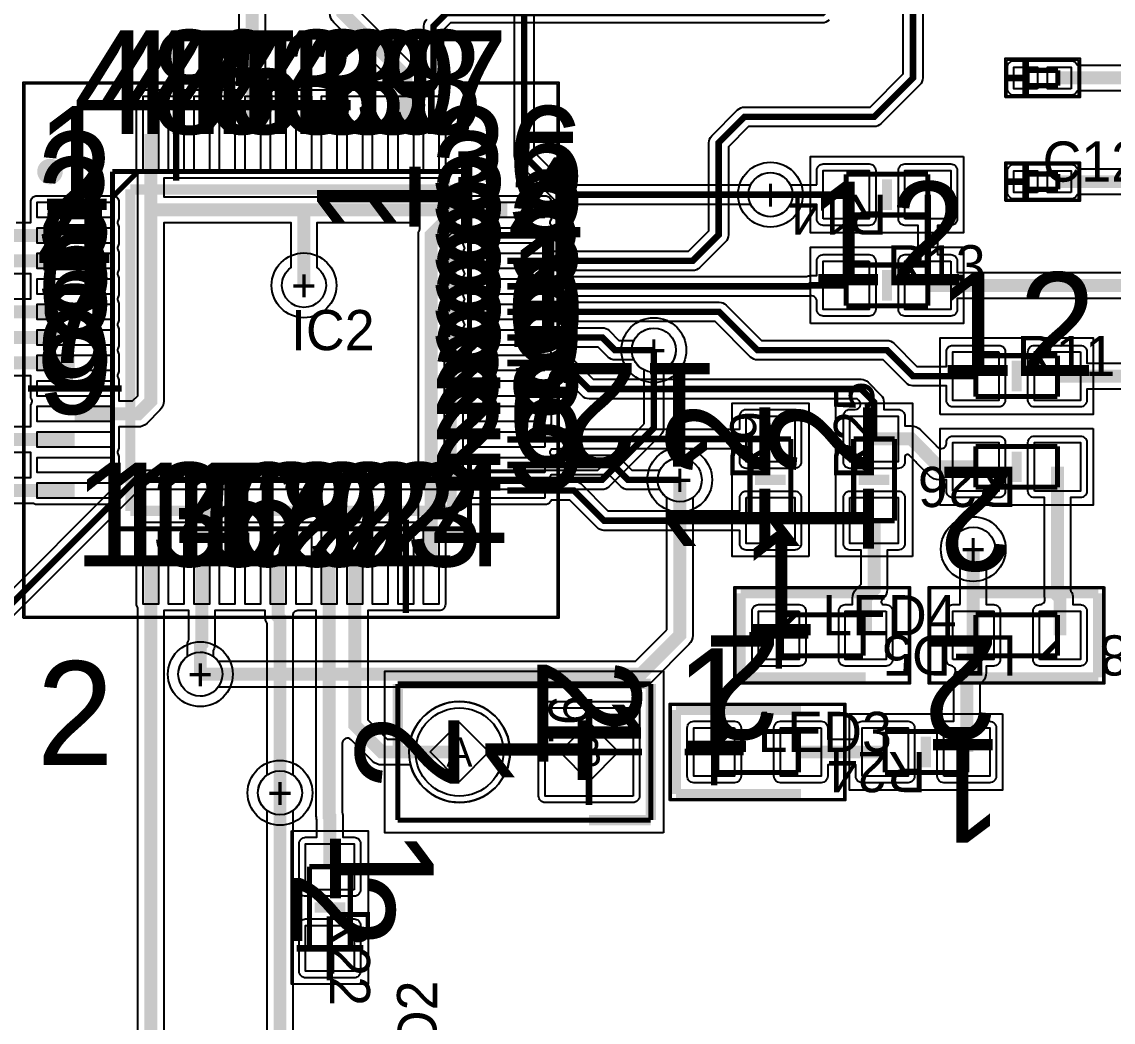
# Model space of a CAD drawing. Extents: x 75 to 134, y 179 to 300.
# Drawn here: x 92.01 to 113.4, y 204.26 to 223.86 of the extents above; entities that cross this region are included whole.
import ezdxf
from ezdxf.enums import TextEntityAlignment as Align

# ---------------------------------------------------------------- set-up
doc = ezdxf.new("R2010")
doc.units = 0
for name, color, linetype in [('ASSEMBLY', 12, 'CONTINUOUS'), ('BOND', 85, 'CONTINUOUS'), ('BOUND', 85, 'CONTINUOUS'), ('COND', 1, 'CONTINUOUS'), ('COND2', 2, 'CONTINUOUS'), ('SILK_SCREEN', 85, 'CONTINUOUS'), ('SOLDER_MASK', 85, 'CONTINUOUS'), ('TEXT', 142, 'CONTINUOUS')]:
    doc.layers.add(name, color=color, linetype=linetype)

# ---------------------------------------------------------------- blocks, each defined once
blk = doc.blocks.new('FIGURE_CIRCLE')
blk.add_circle((0, 0), 0.5)
blk = doc.blocks.new('FIGURE_DIAMOND')
blk.add_lwpolyline([(-0.5, 0), (0, 0.5), (0.5, 0), (0, -0.5)], close=True)

msp = doc.modelspace()

# ---------------------------------------------------------------- linework, layer by layer
at = {"layer": 'ASSEMBLY', "const_width": 0.1}
for points in [[(111.714, 222.908), (112.314, 222.908)], [(111.714, 222.608), (111.714, 222.908)], [(112.314, 222.908), (112.314, 222.608)], [(112.314, 222.608), (111.714, 222.608)], [(93.782, 220.924), (100.782, 220.924)], [(93.782, 213.924), (93.782, 220.924)], [(93.782, 220.424), (94.282, 220.924)], [(100.782, 220.924), (100.782, 213.924)], [(108.166, 220.072), (108.166, 220.872)], [(108.166, 220.872), (109.766, 220.872)], [(109.766, 220.872), (109.766, 220.072)], [(111.714, 220.876), (112.314, 220.876)], [(111.714, 220.576), (111.714, 220.876)], [(112.314, 220.876), (112.314, 220.576)], [(112.314, 220.576), (111.714, 220.576)], [(109.766, 220.072), (108.166, 220.072)], [(108.166, 219.094), (109.766, 219.094)], [(108.166, 218.294), (108.166, 219.094)], [(109.766, 219.094), (109.766, 218.294)], [(109.766, 218.294), (108.166, 218.294)], [(110.706, 217.316), (112.306, 217.316)], [(110.706, 216.516), (110.706, 217.316)], [(112.306, 217.316), (112.306, 216.516)], [(112.306, 216.516), (110.706, 216.516)], [(106.28, 214.084), (106.28, 215.684)], [(106.28, 215.684), (107.08, 215.684)], [(107.08, 215.684), (107.08, 214.084)], [(108.312, 214.084), (108.312, 215.684)], [(108.312, 215.684), (109.112, 215.684)], [(109.112, 215.684), (109.112, 214.084)], [(110.706, 214.738), (110.706, 215.538)], [(110.706, 215.538), (112.306, 215.538)], [(112.306, 215.538), (112.306, 214.738)], [(112.306, 214.738), (110.706, 214.738)], [(100.782, 213.924), (93.782, 213.924)], [(107.08, 214.084), (106.28, 214.084)], [(109.112, 214.084), (108.312, 214.084)], [(106.896, 212.236), (108.496, 212.236)], [(106.896, 211.436), (106.896, 212.236)], [(106.896, 211.969), (107.163, 212.236)], [(108.496, 212.236), (108.496, 211.436)], [(110.706, 211.436), (110.706, 212.236)], [(110.706, 212.236), (112.306, 212.236)], [(112.306, 212.236), (112.306, 211.436)], [(112.306, 211.703), (112.039, 211.436)], [(108.496, 211.436), (106.896, 211.436)], [(112.306, 211.436), (110.706, 211.436)], [(99.374, 208.215), (99.374, 210.885)], [(99.374, 210.885), (104.334, 210.885)], [(104.334, 210.885), (104.334, 208.215)], [(105.626, 209.95), (107.226, 209.95)], [(105.626, 209.15), (105.626, 209.95)], [(105.626, 209.683), (105.893, 209.95)], [(107.226, 209.95), (107.226, 209.15)], [(108.928, 209.15), (108.928, 209.95)], [(108.928, 209.95), (110.528, 209.95)], [(110.528, 209.95), (110.528, 209.15)], [(107.226, 209.15), (105.626, 209.15)], [(110.528, 209.15), (108.928, 209.15)], [(104.334, 208.215), (99.374, 208.215)], [(97.644, 205.702), (97.644, 207.302)], [(97.644, 207.302), (98.444, 207.302)], [(98.444, 207.302), (98.444, 205.702)], [(98.444, 205.702), (97.644, 205.702)]]:
    msp.add_lwpolyline(points, dxfattribs=at)
at = {"layer": 'BOND'}
for points in [[(107.716, 219.997), (107.716, 220.947), (108.6159, 220.947), (108.6159, 219.997)], [(109.316, 219.997), (109.316, 220.947), (110.2159, 220.947), (110.2159, 219.997)], [(108.61595, 219.169), (108.61595, 218.219), (107.71605, 218.219), (107.71605, 219.169)], [(110.21595, 219.169), (110.21595, 218.219), (109.31605, 218.219), (109.31605, 219.169)], [(111.15595, 217.391), (111.15595, 216.441), (110.25605, 216.441), (110.25605, 217.391)], [(112.75595, 217.391), (112.75595, 216.441), (111.85605, 216.441), (111.85605, 217.391)], [(106.205, 216.13395), (107.155, 216.13395), (107.155, 215.23405), (106.205, 215.23405)], [(108.237, 216.13395), (109.187, 216.13395), (109.187, 215.23405), (108.237, 215.23405)], [(110.256, 214.663), (110.256, 215.613), (111.1559, 215.613), (111.1559, 214.663)], [(111.856, 214.663), (111.856, 215.613), (112.7559, 215.613), (112.7559, 214.663)], [(106.205, 214.53395), (107.155, 214.53395), (107.155, 213.63405), (106.205, 213.63405)], [(108.237, 214.53395), (109.187, 214.53395), (109.187, 213.63405), (108.237, 213.63405)], [(108.478, 209.075), (108.478, 210.025), (109.3779, 210.025), (109.3779, 209.075)], [(110.078, 209.075), (110.078, 210.025), (110.9779, 210.025), (110.9779, 209.075)], [(98.519, 206.85205), (97.569, 206.85205), (97.569, 207.75195), (98.519, 207.75195)], [(98.519, 205.25205), (97.569, 205.25205), (97.569, 206.15195), (98.519, 206.15195)]]:
    msp.add_lwpolyline(points, close=True, dxfattribs=at)
at = {"layer": 'BOUND', "const_width": 0.05}
for points in [[(111.304, 223.118), (112.724, 223.118)], [(111.304, 222.398), (111.304, 223.118)], [(112.724, 223.118), (112.724, 222.398)], [(92.057, 222.649), (102.507, 222.649)], [(92.057, 212.199), (92.057, 222.649)], [(102.507, 222.649), (102.507, 212.199)], [(112.724, 222.398), (111.304, 222.398)], [(111.304, 221.086), (112.724, 221.086)], [(111.304, 220.366), (111.304, 221.086)], [(112.724, 221.086), (112.724, 220.366)], [(112.724, 220.366), (111.304, 220.366)], [(105.996, 212.761), (109.396, 212.761)], [(105.996, 210.911), (105.996, 212.761)], [(109.396, 212.761), (109.396, 210.911)], [(109.806, 210.911), (109.806, 212.761)], [(109.806, 212.761), (113.206, 212.761)], [(113.206, 212.761), (113.206, 210.911)], [(102.507, 212.199), (92.057, 212.199)], [(109.396, 210.911), (105.996, 210.911)], [(113.206, 210.911), (109.806, 210.911)], [(104.726, 210.475), (108.126, 210.475)], [(104.726, 208.625), (104.726, 210.475)], [(108.126, 210.475), (108.126, 208.625)], [(108.126, 208.625), (104.726, 208.625)]]:
    msp.add_lwpolyline(points, dxfattribs=at)
at = {"layer": 'BOUND'}
for points in [[(111.279, 222.373), (111.279, 223.143), (112.749, 223.143), (112.749, 222.373)], [(92.032, 212.174), (92.032, 222.674), (102.532, 222.674), (102.532, 212.174)], [(110.466, 221.222), (110.466, 219.722), (107.466, 219.722), (107.466, 221.222)], [(111.279, 220.341), (111.279, 221.111), (112.749, 221.111), (112.749, 220.341)], [(107.466, 217.944), (107.466, 219.444), (110.466, 219.444), (110.466, 217.944)], [(110.006, 216.166), (110.006, 217.666), (113.006, 217.666), (113.006, 216.166)], [(107.43, 213.384), (105.93, 213.384), (105.93, 216.384), (107.43, 216.384)], [(109.462, 213.384), (107.962, 213.384), (107.962, 216.384), (109.462, 216.384)], [(113.006, 215.888), (113.006, 214.388), (110.006, 214.388), (110.006, 215.888)], [(105.971, 210.886), (105.971, 212.786), (109.421, 212.786), (109.421, 210.886)], [(113.231, 212.786), (113.231, 210.886), (109.781, 210.886), (109.781, 212.786)], [(104.584, 207.965), (99.124, 207.965), (99.124, 211.135), (104.584, 211.135)], [(104.701, 208.6), (104.701, 210.5), (108.151, 210.5), (108.151, 208.6)], [(111.228, 210.3), (111.228, 208.8), (108.228, 208.8), (108.228, 210.3)], [(97.294, 208.002), (98.794, 208.002), (98.794, 205.002), (97.294, 205.002)]]:
    msp.add_lwpolyline(points, close=True, dxfattribs=at)
at = {"layer": 'COND'}
for points, const_width in [([(100.032, 221.662), (100.032, 222.5901), (100.076, 222.6341), (100.076, 223.774), (100.33, 224.028), (107.696, 224.028), (108.204, 224.536), (108.204, 228.346), (108.458, 228.6), (111.76, 228.6), (112.014, 228.346), (112.014, 226.822)], 0.127), ([(101.52, 219.174), (105.156, 219.174), (105.664, 219.682), (105.664, 221.488), (106.172, 221.996), (108.712, 221.996), (109.474, 222.758), (109.474, 226.822)], 0.127), ([(96.52, 225.26), (96.52, 222.6655), (96.532, 222.6535), (96.532, 221.662)], 0.254), ([(98.298, 225.26), (98.298, 224.028), (99.532, 222.794), (99.532, 221.662)], 0.254), ([(111.684, 222.758), (111.684, 223.1461)], 0.127), ([(111.276, 222.758), (111.684, 222.758)], 0.127), ([(111.684, 222.3699), (111.684, 222.758)], 0.127), ([(112.344, 222.758), (114.808, 222.758)], 0.254), ([(95.032, 221.662), (95.032, 222.5775)], 0.127), ([(94.532, 221.662), (94.532, 220.218)], 0.254), ([(95.032, 220.7465), (95.032, 221.662)], 0.127), ([(88.138, 221.45), (88.138, 220.472), (88.392, 220.218), (89.9159, 220.218), (90.9599, 219.174), (93.044, 219.174)], 0.254), ([(93.044, 219.674), (91.79, 219.674), (91.44, 220.024), (91.44, 221.196), (91.186, 221.45), (89.916, 221.45)], 0.254), ([(111.684, 220.726), (111.684, 221.1141)], 0.127), ([(111.276, 220.726), (111.684, 220.726)], 0.127), ([(111.684, 220.3379), (111.684, 220.726)], 0.127), ([(112.344, 220.726), (114.808, 220.726)], 0.254), ([(108.166, 220.472), (106.68, 220.472)], 0.127), ([(109.766, 220.472), (109.766, 218.694)], 0.127), ([(94.532, 220.218), (94.532, 216.4258), (94.2802, 216.174), (93.044, 216.174)], 0.254), ([(97.536, 220.174), (94.576, 220.174), (94.532, 220.218)], 0.254), ([(97.536, 220.174), (97.536, 218.694)], 0.254), ([(100.5285, 220.174), (97.536, 220.174)], 0.254), ([(100.032, 213.186), (100.032, 219.6775), (100.5285, 220.174)], 0.254), ([(100.5285, 220.174), (101.52, 220.174)], 0.254), ([(100.6045, 219.674), (101.52, 219.674)], 0.127), ([(101.52, 219.674), (102.4355, 219.674)], 0.127), ([(88.138, 218.618), (89.23, 218.618), (89.674, 218.174), (93.044, 218.174)], 0.254), ([(101.52, 218.674), (107.442, 218.674), (107.462, 218.694), (108.166, 218.694)], 0.127), ([(109.766, 218.694), (122.979, 218.694), (123.019, 218.654), (123.698, 218.654)], 0.254), ([(101.52, 218.174), (105.676, 218.174), (106.426, 217.424), (108.966, 217.424), (109.474, 216.916), (110.706, 216.916)], 0.127), ([(88.138, 216.992), (89.23, 216.992), (89.912, 217.674), (93.044, 217.674)], 0.254), ([(104.394, 217.424), (103.632, 217.424), (103.382, 217.674), (101.52, 217.674)], 0.127), ([(85.344, 212.636), (85.344, 214.884), (85.852, 215.392), (88.9, 215.392), (90.682, 217.174), (93.044, 217.174)], 0.254), ([(108.712, 215.684), (108.712, 216.408), (108.458, 216.662), (103.124, 216.662), (102.612, 217.174), (101.52, 217.174)], 0.127), ([(115.062, 216.916), (112.306, 216.916)], 0.254), ([(92.1285, 216.674), (93.044, 216.674)], 0.127), ([(93.044, 216.674), (93.9595, 216.674)], 0.127), ([(93.044, 215.674), (90.472, 215.674), (89.662, 214.864), (89.662, 214.16)], 0.254), ([(106.68, 215.684), (102.5215, 215.684), (102.5115, 215.674), (101.52, 215.674)], 0.127), ([(108.712, 215.684), (109.441, 215.684), (109.7215, 215.4035), (109.7215, 215.3985), (109.982, 215.138), (110.706, 215.138)], 0.254), ([(104.902, 214.884), (103.886, 214.884), (103.596, 215.174), (101.52, 215.174)], 0.127), ([(112.306, 215.138), (112.306, 212.615), (112.356, 212.565), (112.356, 211.836)], 0.254), ([(91.02, 209.042), (91.02, 214.42), (91.274, 214.674), (93.044, 214.674)], 0.254), ([(101.52, 214.674), (102.826, 214.674), (103.416, 214.084), (106.68, 214.084)], 0.127), ([(99.532, 213.186), (99.532, 214.1015)], 0.127), ([(108.712, 214.084), (108.712, 212.731), (108.546, 212.565), (108.546, 211.836)], 0.254), ([(110.656, 211.836), (110.656, 213.526)], 0.254), ([(94.532, 213.186), (94.532, 202.902), (94.996, 202.438), (99.072, 202.438)], 0.254), ([(95.504, 211.074), (95.504, 211.6328), (95.532, 211.6608), (95.532, 213.186)], 0.254), ([(97.066, 208.75), (97.066, 212.1605), (97.032, 212.1945), (97.032, 213.186)], 0.254), ([(98.044, 207.302), (98.044, 208.28), (98.032, 208.292), (98.032, 213.186)], 0.254), ([(98.532, 213.186), (98.532, 210.078), (99.06, 209.55), (100.584, 209.55)], 0.254), ([(99.532, 212.2705), (99.532, 213.186)], 0.127), ([(106.846, 211.836), (106.846, 212.489)], 0.127), ([(106.2679, 211.836), (106.846, 211.836)], 0.127), ([(106.846, 211.836), (107.4241, 211.836)], 0.127), ([(106.846, 211.183), (106.846, 211.836)], 0.127), ([(110.528, 209.55), (110.528, 210.979), (110.656, 211.107), (110.656, 211.836)], 0.254), ([(103.124, 209.55), (103.124, 210.5905)], 0.127), ([(105.576, 209.55), (105.576, 210.203)], 0.127), ([(107.276, 209.55), (108.928, 209.55)], 0.254), ([(102.0835, 209.55), (103.124, 209.55)], 0.127), ([(103.124, 209.55), (104.1645, 209.55)], 0.127), ([(103.124, 208.5095), (103.124, 209.55)], 0.127), ([(104.9979, 209.55), (105.576, 209.55)], 0.127), ([(105.576, 209.55), (106.1541, 209.55)], 0.127), ([(105.576, 208.897), (105.576, 209.55)], 0.127), ([(98.044, 205.702), (98.044, 206.33)], 0.127), ([(97.391, 205.702), (98.044, 205.702)], 0.127), ([(98.044, 205.702), (98.697, 205.702)], 0.127), ([(98.044, 205.074), (98.044, 205.702)], 0.127)]:
    msp.add_lwpolyline(points, dxfattribs=dict(at, const_width=const_width))
for points in [[(107.8308, 223.8932, -0.198912), (107.696, 223.8373), (100.409, 223.8373), (100.2667, 223.695), (100.2667, 222.6341, -0.105275), (100.2502, 222.5564, 0.334284), (100.2639, 222.4969, -0.221424), (100.3092, 222.3995), (100.3092, 220.9245, -0.414214), (100.182, 220.7973), (94.7862, 220.7973), (94.7862, 220.4282), (100.7083, 220.4282), (100.72, 220.4348, -0.129016), (100.7825, 220.4512), (102.2575, 220.4512, -0.414214), (102.3847, 220.324), (102.3847, 220.024, -0.150368), (102.3627, 219.9525, 0.306935), (102.3627, 219.8955, -0.150368), (102.3847, 219.824), (102.3847, 219.524, -0.150368), (102.3627, 219.4525, 0.306935), (102.3627, 219.3955, -0.014233), (102.3666, 219.3894), (102.3814, 219.3647), (105.077, 219.3647), (105.4733, 219.761), (105.4733, 221.488, -0.198912), (105.5292, 221.6228), (106.0372, 222.1308, -0.198912), (106.172, 222.1867), (108.633, 222.1867), (109.2833, 222.837), (109.2833, 225.8882)], [(109.6647, 225.8882), (109.6647, 222.758, -0.198912), (109.6088, 222.6232), (108.8468, 221.8612, -0.198912), (108.712, 221.8053), (106.251, 221.8053), (105.8547, 221.409), (105.8547, 219.682, -0.198912), (105.7988, 219.5472), (105.2908, 219.0392, -0.198912), (105.156, 218.9833), (102.3814, 218.9833), (102.3666, 218.9586, -0.014233), (102.3627, 218.9525, 0.306935), (102.3627, 218.8955, -0.014233), (102.3666, 218.8894), (102.3814, 218.8647), (107.3763, 218.8647), (107.386, 218.8689, -0.102848), (107.462, 218.8847), (107.5888, 218.8847), (107.5888, 219.169, -0.414214), (107.716, 219.2962), (108.616, 219.2962, -0.414214), (108.7432, 219.169), (108.7432, 218.219, -0.414214), (108.616, 218.0918), (107.716, 218.0918, -0.414214), (107.5888, 218.219), (107.5888, 218.3852, 0.46061), (107.4715, 218.4856, -0.03885), (107.442, 218.4833), (102.3814, 218.4833), (102.3666, 218.4586, -0.014233), (102.3627, 218.4525, 0.306935), (102.3627, 218.3955, -0.014233), (102.3666, 218.3894), (102.3814, 218.3647), (105.676, 218.3647, -0.198912), (105.8108, 218.3088), (106.505, 217.6147), (108.966, 217.6147, -0.198912), (109.1008, 217.5588), (109.553, 217.1067), (110.1288, 217.1067), (110.1288, 217.391, -0.414214), (110.256, 217.5182), (111.156, 217.5182, -0.414214), (111.2832, 217.391), (111.2832, 216.441, -0.414214), (111.156, 216.3138), (110.256, 216.3138, -0.414214), (110.1288, 216.441), (110.1288, 216.7253), (109.474, 216.7253, -0.198912), (109.3392, 216.7812), (108.887, 217.2333), (106.426, 217.2333, -0.198912), (106.2912, 217.2892), (105.597, 217.9833), (102.3814, 217.9833), (102.3666, 217.9586, -0.014233), (102.3627, 217.9525, 0.306935), (102.3627, 217.8955, -0.014233), (102.3666, 217.8894), (102.3814, 217.8647), (103.382, 217.8647, -0.198912), (103.5168, 217.8088), (103.711, 217.6147), (104.0064, 217.6147, -0.285842), (104.394, 217.856, -1), (104.394, 216.992, -0.285842), (104.0064, 217.2333), (103.632, 217.2333, -0.198912), (103.4972, 217.2892), (103.303, 217.4833), (102.3814, 217.4833), (102.3666, 217.4586, -0.014233), (102.3627, 217.4525, 0.306935), (102.3627, 217.3955, -0.014233), (102.3666, 217.3894), (102.3814, 217.3647), (102.612, 217.3647, -0.198912), (102.7468, 217.3088), (103.203, 216.8527), (108.458, 216.8527, -0.198912), (108.5928, 216.7968), (108.8468, 216.5428, -0.198912), (108.9027, 216.408), (108.9027, 216.2612), (109.187, 216.2612, -0.414214), (109.3142, 216.134), (109.3142, 215.9382), (109.441, 215.9382, -0.198912), (109.6207, 215.8637), (109.9012, 215.5832, -0.038128), (109.9265, 215.5539), (109.9287, 215.5507), (109.9554, 215.5241, 0.668036), (110.1288, 215.5959), (110.1288, 215.613, -0.414214), (110.256, 215.7402), (111.156, 215.7402, -0.414214), (111.2832, 215.613), (111.2832, 214.663, -0.414214), (111.156, 214.5358), (110.256, 214.5358, -0.414214), (110.1288, 214.663), (110.1288, 214.8838), (109.982, 214.8838, -0.198912), (109.8023, 214.9583), (109.5418, 215.2188, -0.038128), (109.5165, 215.2481), (109.5143, 215.2513), (109.4009, 215.3646, 0.667778), (109.3142, 215.3287), (109.3142, 215.234, -0.414214), (109.187, 215.1068), (108.237, 215.1068, -0.414214), (108.1098, 215.234), (108.1098, 216.134, -0.414214), (108.237, 216.2612), (108.3439, 216.2612, 0.668046), (108.4157, 216.4346), (108.379, 216.4713), (103.124, 216.4713, -0.198912), (102.9892, 216.5272), (102.533, 216.9833), (102.3814, 216.9833), (102.3666, 216.9586, -0.014233), (102.3627, 216.9525, 0.306935), (102.3627, 216.8955, -0.150368), (102.3847, 216.824), (102.3847, 216.524, -0.150368), (102.3627, 216.4525, 0.306935), (102.3627, 216.3955, -0.150368), (102.3847, 216.324), (102.3847, 216.024, -0.150368), (102.3627, 215.9525, 0.306935), (102.3627, 215.8955, -0.014233), (102.3666, 215.8894), (102.3814, 215.8647), (102.4601, 215.8647), (102.4672, 215.8668, -0.072363), (102.5215, 215.8747), (106.0778, 215.8747), (106.0778, 216.134, -0.414214), (106.205, 216.2612), (107.155, 216.2612, -0.414214), (107.2822, 216.134), (107.2822, 215.234, -0.414214), (107.155, 215.1068), (106.205, 215.1068, -0.414214), (106.0778, 215.234), (106.0778, 215.4933), (102.5729, 215.4933), (102.5658, 215.4912, -0.072363), (102.5115, 215.4833), (102.3814, 215.4833), (102.3666, 215.4586, -0.014233), (102.3627, 215.4525, 0.306935), (102.3627, 215.3955, -0.014233), (102.3666, 215.3894), (102.3814, 215.3647), (103.596, 215.3647, -0.198912), (103.7308, 215.3088), (103.965, 215.0747), (104.5144, 215.0747, -0.285842), (104.902, 215.316, -1), (104.902, 214.452, -0.285842), (104.5144, 214.6933), (103.886, 214.6933, -0.198912), (103.7512, 214.7492), (103.517, 214.9833), (102.3814, 214.9833), (102.3666, 214.9586, -0.014233), (102.3627, 214.9525, 0.306935), (102.3627, 214.8955, -0.014233), (102.3666, 214.8894), (102.3814, 214.8647), (102.826, 214.8647, -0.198912), (102.9608, 214.8088), (103.495, 214.2747), (106.0778, 214.2747), (106.0778, 214.534, -0.414214), (106.205, 214.6612), (107.155, 214.6612, -0.414214), (107.2822, 214.534), (107.2822, 213.634, -0.414214), (107.155, 213.5068), (106.205, 213.5068, -0.414214), (106.0778, 213.634), (106.0778, 213.8933), (103.416, 213.8933, -0.198912), (103.2812, 213.9492), (102.747, 214.4833), (102.3814, 214.4833), (102.3666, 214.4586, -0.263553), (102.2575, 214.3968), (100.7825, 214.3968, -0.414214), (100.6553, 214.524), (100.6553, 214.824, -0.150368), (100.6773, 214.8955, 0.306935), (100.6773, 214.9525, -0.150368), (100.6553, 215.024), (100.6553, 215.324, -0.150368), (100.6773, 215.3955, 0.306935), (100.6773, 215.4525, -0.150368), (100.6553, 215.524), (100.6553, 215.824, -0.150368), (100.6773, 215.8955, 0.306935), (100.6773, 215.9525, -0.150368), (100.6553, 216.024), (100.6553, 216.324, -0.150368), (100.6773, 216.3955, 0.306935), (100.6773, 216.4525, -0.150368), (100.6553, 216.524), (100.6553, 216.824, -0.150368), (100.6773, 216.8955, 0.306935), (100.6773, 216.9525, -0.150368), (100.6553, 217.024), (100.6553, 217.324, -0.150368), (100.6773, 217.3955, 0.306935), (100.6773, 217.4525, -0.150368), (100.6553, 217.524), (100.6553, 217.824, -0.150368), (100.6773, 217.8955, 0.306935), (100.6773, 217.9525, -0.150368), (100.6553, 218.024), (100.6553, 218.324, -0.150368), (100.6773, 218.3955, 0.306935), (100.6773, 218.4525, -0.150368), (100.6553, 218.524), (100.6553, 218.824, -0.150368), (100.6773, 218.8955, 0.306935), (100.6773, 218.9525, -0.150368), (100.6553, 219.024), (100.6553, 219.324, -0.150368), (100.6773, 219.3955, 0.306935), (100.6773, 219.4525, -0.150368), (100.6553, 219.524), (100.6553, 219.696, 0.668105), (100.4819, 219.7679), (100.2862, 219.5722), (100.2862, 213.9977), (100.2928, 213.986, -0.129016), (100.3092, 213.9235), (100.3092, 212.4485, -0.414214), (100.182, 212.3213), (98.7862, 212.3213), (98.7862, 210.1833), (99.1653, 209.8042), (99.6268, 209.8042), (99.6378, 209.8401, -0.329542), (100.584, 210.5397, -1), (100.584, 208.5603, -0.329542), (99.6378, 209.2599), (99.6268, 209.2958), (99.06, 209.2958, -0.198912), (98.8803, 209.3703), (98.4596, 209.7909, 0.668105), (98.2862, 209.719), (98.2862, 208.3575), (98.2882, 208.3506, -0.07047), (98.2982, 208.28), (98.2982, 207.8792), (98.519, 207.8792, -0.414214), (98.6462, 207.752), (98.6462, 206.852, -0.414214), (98.519, 206.7248), (97.569, 206.7248, -0.414214), (97.4418, 206.852), (97.4418, 207.752, -0.414214), (97.569, 207.8792), (97.7898, 207.8792), (97.7898, 208.2145), (97.7878, 208.2214, -0.07047), (97.7778, 208.292), (97.7778, 212.3213), (97.4168, 212.3213, 0.463924), (97.3167, 212.2028, -0.041813), (97.3202, 212.1605), (97.3202, 209.0993, -0.239866), (97.498, 208.75, -1), (96.634, 208.75, -0.239866), (96.8118, 209.0993), (96.8118, 212.0669), (96.8061, 212.0779, -0.119689), (96.7778, 212.1945), (96.7778, 212.3213), (95.7862, 212.3213), (95.7862, 211.6608, -0.108372), (95.7629, 211.5544), (95.7582, 211.5443), (95.7582, 211.4233, -0.239866), (95.936, 211.074, -1), (95.072, 211.074, -0.239866), (95.2498, 211.4233), (95.2498, 211.6328, -0.108372), (95.2731, 211.7392), (95.2778, 211.7493), (95.2778, 212.3213), (94.7862, 212.3213), (94.7862, 203.0073)], [(91.8953, 219.9282), (92.1793, 219.9282), (92.1793, 220.324, -0.414214), (92.3065, 220.4512), (93.7815, 220.4512, -0.414214), (93.9087, 220.324), (93.9087, 220.024, -0.150368), (93.8867, 219.9525, 0.306935), (93.8867, 219.8955, -0.150368), (93.9087, 219.824), (93.9087, 219.524, -0.150368), (93.8867, 219.4525, 0.306935), (93.8867, 219.3955, -0.150368), (93.9087, 219.324), (93.9087, 219.024, -0.150368), (93.8867, 218.9525, 0.306935), (93.8867, 218.8955, -0.150368), (93.9087, 218.824), (93.9087, 218.524, -0.150368), (93.8867, 218.4525, 0.306935), (93.8867, 218.3955, -0.150368), (93.9087, 218.324), (93.9087, 218.024, -0.150368), (93.8867, 217.9525, 0.306935), (93.8867, 217.8955, -0.150368), (93.9087, 217.824), (93.9087, 217.524, -0.150368), (93.8867, 217.4525, 0.306935), (93.8867, 217.3955, -0.150368), (93.9087, 217.324), (93.9087, 217.024, -0.150368), (93.8867, 216.9525, 0.306935), (93.8867, 216.8955, -0.150368), (93.9087, 216.824), (93.9087, 216.4282), (94.1749, 216.4282), (94.2778, 216.5311), (94.2778, 220.8503), (94.2712, 220.862, -0.129016), (94.2548, 220.9245), (94.2548, 222.3995, -0.414214), (94.382, 222.5267), (96.2778, 222.5267), (96.2778, 222.588), (96.2758, 222.5949, -0.07047), (96.2658, 222.6655), (96.2658, 224.6828)], [(96.7742, 224.6828), (96.7742, 222.731), (96.7762, 222.7241, -0.07047), (96.7862, 222.6535), (96.7862, 222.5267), (99.2778, 222.5267), (99.2778, 222.6887), (98.1183, 223.8483, -0.198912), (98.0438, 224.028)], [(98.5522, 224.1333), (99.7118, 222.9737, 0.668609), (99.8853, 223.0455), (99.8853, 223.774, -0.198912), (99.9412, 223.9088)], [(119.029, 218.4398), (110.3432, 218.4398), (110.3432, 218.219, -0.414214), (110.216, 218.0918), (109.316, 218.0918, -0.414214), (109.1888, 218.219), (109.1888, 219.169, -0.414214), (109.316, 219.2962), (109.5753, 219.2962), (109.5753, 219.8698), (109.316, 219.8698, -0.414214), (109.1888, 219.997), (109.1888, 220.947, -0.414214), (109.316, 221.0742), (110.216, 221.0742, -0.414214), (110.3432, 220.947), (110.3432, 219.997, -0.414214), (110.216, 219.8698), (109.9567, 219.8698), (109.9567, 219.2962), (110.216, 219.2962, -0.414214), (110.3432, 219.169), (110.3432, 218.9482), (120.299, 218.9482, 0.668105)], [(94.2778, 202.902), (94.2778, 212.3743), (94.2712, 212.386, -0.129016), (94.2548, 212.4485), (94.2548, 213.9235, -0.414214), (94.382, 214.0507), (99.7778, 214.0507), (99.7778, 219.6775, -0.101915), (99.7985, 219.778, 0.539084), (99.7052, 219.9198), (97.7902, 219.9198), (97.7902, 219.0433, -0.239866), (97.968, 218.694, -1), (97.104, 218.694, -0.239866), (97.2818, 219.0433), (97.2818, 219.9198), (94.7862, 219.9198), (94.7862, 216.4258, -0.198912), (94.7117, 216.2461), (94.4599, 215.9943, -0.198912), (94.2802, 215.9198), (93.9087, 215.9198), (93.9087, 215.524, -0.150368), (93.8867, 215.4525, 0.306935), (93.8867, 215.3955, -0.150368), (93.9087, 215.324), (93.9087, 215.024, -0.150368), (93.8867, 214.9525, 0.306935), (93.8867, 214.8955, -0.150368), (93.9087, 214.824), (93.9087, 214.524, -0.414214), (93.7815, 214.3968), (92.3065, 214.3968, -0.129016), (92.244, 214.4132), (92.2323, 214.4198), (91.3793, 214.4198)], [(89.7793, 218.4282), (92.1793, 218.4282), (92.1793, 218.9198), (90.9599, 218.9198, -0.198912)], [(114.8078, 216.6618), (112.8832, 216.6618), (112.8832, 216.441, -0.414214), (112.756, 216.3138), (111.856, 216.3138, -0.414214), (111.7288, 216.441), (111.7288, 217.391, -0.414214), (111.856, 217.5182), (112.756, 217.5182, -0.414214), (112.8832, 217.391), (112.8832, 217.1702), (116.84, 217.1702, -0.198912)], [(90.472, 215.9282), (92.1793, 215.9282), (92.1793, 216.324, -0.150368), (92.2013, 216.3955, 0.306935), (92.2013, 216.4525, -0.150368), (92.1793, 216.524), (92.1793, 216.9198), (90.7873, 216.9198)]]:
    msp.add_lwpolyline(points, format="xyb", dxfattribs=at)
for points in [[(112.6816, 223.0359), (112.6965, 223.0122), (114.4587, 223.0122, -0.239866), (114.808, 223.19, -1), (114.808, 222.326, -0.239866), (114.4587, 222.5038), (112.6965, 222.5038), (112.6816, 222.4801, -0.257313), (112.574, 222.4208), (111.454, 222.4208, -0.414214), (111.3268, 222.548), (111.3268, 222.968, -0.414214), (111.454, 223.0952), (112.574, 223.0952, -0.257313)], [(107.5888, 220.6627), (107.5888, 220.947, -0.414214), (107.716, 221.0742), (108.616, 221.0742, -0.414214), (108.7432, 220.947), (108.7432, 219.997, -0.414214), (108.616, 219.8698), (107.716, 219.8698, -0.414214), (107.5888, 219.997), (107.5888, 220.2813), (107.0676, 220.2813, -0.285842), (106.68, 220.04, -1), (106.68, 220.904, -0.285842), (107.0676, 220.6627)], [(112.6816, 221.0039), (112.6965, 220.9802), (114.4587, 220.9802, -0.239866), (114.808, 221.158, -1), (114.808, 220.294, -0.239866), (114.4587, 220.4718), (112.6965, 220.4718), (112.6816, 220.4481, -0.257313), (112.574, 220.3888), (111.454, 220.3888, -0.414214), (111.3268, 220.516), (111.3268, 220.936, -0.414214), (111.454, 221.0632), (112.574, 221.0632, -0.257313)], [(111.7288, 214.663), (111.7288, 215.613, -0.414214), (111.856, 215.7402), (112.756, 215.7402, -0.414214), (112.8832, 215.613), (112.8832, 214.663, -0.414214), (112.756, 214.5358), (112.5602, 214.5358), (112.5602, 212.7172), (112.5685, 212.7045, -0.146265), (112.6102, 212.565), (112.6102, 212.4382), (112.756, 212.4382, -0.414214), (112.8832, 212.311), (112.8832, 211.361, -0.414214), (112.756, 211.2338), (111.956, 211.2338, -0.414214), (111.8288, 211.361), (111.8288, 212.311, -0.416966), (111.9572, 212.4382, 0.481317), (112.0575, 212.5613, -0.053256), (112.0518, 212.615), (112.0518, 214.5358), (111.856, 214.5358, -0.414214)], [(108.1098, 213.634), (108.1098, 214.534, -0.414214), (108.237, 214.6612), (109.187, 214.6612, -0.414214), (109.3142, 214.534), (109.3142, 213.634, -0.414214), (109.187, 213.5068), (108.9662, 213.5068), (108.9662, 212.731, -0.198912), (108.8917, 212.5513), (108.8654, 212.5249, 0.667778), (108.9013, 212.4382), (108.946, 212.4382, -0.414214), (109.0732, 212.311), (109.0732, 211.361, -0.414214), (108.946, 211.2338), (108.146, 211.2338, -0.414214), (108.0188, 211.361), (108.0188, 212.311, -0.414214), (108.146, 212.4382), (108.2918, 212.4382), (108.2918, 212.565, -0.198912), (108.3663, 212.7447), (108.4578, 212.8363), (108.4578, 213.5068), (108.237, 213.5068, -0.414214)], [(110.4018, 212.4382), (110.4018, 213.1767, -0.239866), (110.224, 213.526, -1), (111.088, 213.526, -0.239866), (110.9102, 213.1767), (110.9102, 212.4382), (111.056, 212.4382, -0.414214), (111.1832, 212.311), (111.1832, 211.361, -0.414214), (111.056, 211.2338), (110.9102, 211.2338), (110.9102, 211.107, -0.198912), (110.8357, 210.9273), (110.7822, 210.8737), (110.7822, 210.1522), (110.978, 210.1522, -0.414214), (111.1052, 210.025), (111.1052, 209.075, -0.414214), (110.978, 208.9478), (110.078, 208.9478, -0.414214), (109.9508, 209.075), (109.9508, 210.025, -0.414214), (110.078, 210.1522), (110.2738, 210.1522), (110.2738, 210.979, -0.115543), (110.3002, 211.0919, 0.490865), (110.23, 211.2365, -0.35516), (110.1288, 211.361), (110.1288, 212.311, -0.414214), (110.256, 212.4382)], [(106.3188, 211.361), (106.3188, 212.311, -0.414214), (106.446, 212.4382), (107.246, 212.4382, -0.414214), (107.3732, 212.311), (107.3732, 211.361, -0.414214), (107.246, 211.2338), (106.446, 211.2338, -0.414214)], [(102.1344, 208.6876), (102.1344, 210.4124, -0.414444), (102.2616, 210.5396), (103.9864, 210.5396, -0.414444), (104.1136, 210.4124), (104.1136, 208.6876, -0.414444), (103.9864, 208.5604), (102.2616, 208.5604, -0.414444)], [(105.0488, 209.075), (105.0488, 210.025, -0.414214), (105.176, 210.1522), (105.976, 210.1522, -0.414214), (106.1032, 210.025), (106.1032, 209.075, -0.414214), (105.976, 208.9478), (105.176, 208.9478, -0.414214)], [(108.3508, 209.8042), (108.3508, 210.025, -0.414214), (108.478, 210.1522), (109.378, 210.1522, -0.414214), (109.5052, 210.025), (109.5052, 209.075, -0.414214), (109.378, 208.9478), (108.478, 208.9478, -0.414214), (108.3508, 209.075), (108.3508, 209.2958), (107.8032, 209.2958), (107.8032, 209.075, -0.414214), (107.676, 208.9478), (106.876, 208.9478, -0.414214), (106.7488, 209.075), (106.7488, 210.025, -0.414214), (106.876, 210.1522), (107.676, 210.1522, -0.414214), (107.8032, 210.025), (107.8032, 209.8042)], [(97.4418, 205.252), (97.4418, 206.152, -0.414214), (97.569, 206.2792), (98.519, 206.2792, -0.414214), (98.6462, 206.152), (98.6462, 205.252, -0.414214), (98.519, 205.1248), (97.569, 205.1248, -0.414214)]]:
    msp.add_lwpolyline(points, format="xyb", close=True, dxfattribs=at)
for points in [[(111.914, 222.54795), (111.454, 222.54795), (111.454, 222.96805), (111.914, 222.96805)], [(112.574, 222.54795), (112.114, 222.54795), (112.114, 222.96805), (112.574, 222.96805)], [(94.682, 222.3995), (94.682, 220.9245), (94.382, 220.9245), (94.382, 222.3995)], [(95.182, 222.3995), (95.182, 220.9245), (94.882, 220.9245), (94.882, 222.3995)], [(95.682, 222.3995), (95.682, 220.9245), (95.382, 220.9245), (95.382, 222.3995)], [(96.182, 222.3995), (96.182, 220.9245), (95.882, 220.9245), (95.882, 222.3995)], [(96.682, 222.3995), (96.682, 220.9245), (96.382, 220.9245), (96.382, 222.3995)], [(97.182, 222.3995), (97.182, 220.9245), (96.882, 220.9245), (96.882, 222.3995)], [(97.682, 222.3995), (97.682, 220.9245), (97.382, 220.9245), (97.382, 222.3995)], [(98.182, 222.3995), (98.182, 220.9245), (97.882, 220.9245), (97.882, 222.3995)], [(98.682, 222.3995), (98.682, 220.9245), (98.382, 220.9245), (98.382, 222.3995)], [(99.182, 222.3995), (99.182, 220.9245), (98.882, 220.9245), (98.882, 222.3995)], [(99.682, 222.3995), (99.682, 220.9245), (99.382, 220.9245), (99.382, 222.3995)], [(100.182, 222.3995), (100.182, 220.9245), (99.882, 220.9245), (99.882, 222.3995)], [(107.716, 219.997), (107.716, 220.947), (108.6159, 220.947), (108.6159, 219.997)], [(109.316, 219.997), (109.316, 220.947), (110.2159, 220.947), (110.2159, 219.997)], [(111.914, 220.51595), (111.454, 220.51595), (111.454, 220.93605), (111.914, 220.93605)], [(112.574, 220.51595), (112.114, 220.51595), (112.114, 220.93605), (112.574, 220.93605)], [(93.7815, 220.024), (92.3065, 220.024), (92.3065, 220.324), (93.7815, 220.324)], [(102.2575, 220.024), (100.7825, 220.024), (100.7825, 220.324), (102.2575, 220.324)], [(93.7815, 219.524), (92.3065, 219.524), (92.3065, 219.824), (93.7815, 219.824)], [(102.2575, 219.524), (100.7825, 219.524), (100.7825, 219.824), (102.2575, 219.824)], [(93.7815, 219.024), (92.3065, 219.024), (92.3065, 219.324), (93.7815, 219.324)], [(102.2575, 219.024), (100.7825, 219.024), (100.7825, 219.324), (102.2575, 219.324)], [(108.61595, 219.169), (108.61595, 218.219), (107.71605, 218.219), (107.71605, 219.169)], [(110.21595, 219.169), (110.21595, 218.219), (109.31605, 218.219), (109.31605, 219.169)], [(93.7815, 218.524), (92.3065, 218.524), (92.3065, 218.824), (93.7815, 218.824)], [(102.2575, 218.524), (100.7825, 218.524), (100.7825, 218.824), (102.2575, 218.824)], [(93.7815, 218.024), (92.3065, 218.024), (92.3065, 218.324), (93.7815, 218.324)], [(102.2575, 218.024), (100.7825, 218.024), (100.7825, 218.324), (102.2575, 218.324)], [(93.7815, 217.524), (92.3065, 217.524), (92.3065, 217.824), (93.7815, 217.824)], [(102.2575, 217.524), (100.7825, 217.524), (100.7825, 217.824), (102.2575, 217.824)], [(111.15595, 217.391), (111.15595, 216.441), (110.25605, 216.441), (110.25605, 217.391)], [(112.75595, 217.391), (112.75595, 216.441), (111.85605, 216.441), (111.85605, 217.391)], [(93.7815, 217.024), (92.3065, 217.024), (92.3065, 217.324), (93.7815, 217.324)], [(102.2575, 217.024), (100.7825, 217.024), (100.7825, 217.324), (102.2575, 217.324)], [(93.7815, 216.524), (92.3065, 216.524), (92.3065, 216.824), (93.7815, 216.824)], [(102.2575, 216.524), (100.7825, 216.524), (100.7825, 216.824), (102.2575, 216.824)], [(93.7815, 216.024), (92.3065, 216.024), (92.3065, 216.324), (93.7815, 216.324)], [(102.2575, 216.024), (100.7825, 216.024), (100.7825, 216.324), (102.2575, 216.324)], [(106.205, 216.13395), (107.155, 216.13395), (107.155, 215.23405), (106.205, 215.23405)], [(108.237, 216.13395), (109.187, 216.13395), (109.187, 215.23405), (108.237, 215.23405)], [(93.7815, 215.524), (92.3065, 215.524), (92.3065, 215.824), (93.7815, 215.824)], [(102.2575, 215.524), (100.7825, 215.524), (100.7825, 215.824), (102.2575, 215.824)], [(110.256, 214.663), (110.256, 215.613), (111.1559, 215.613), (111.1559, 214.663)], [(111.856, 214.663), (111.856, 215.613), (112.7559, 215.613), (112.7559, 214.663)], [(93.7815, 215.024), (92.3065, 215.024), (92.3065, 215.324), (93.7815, 215.324)], [(102.2575, 215.024), (100.7825, 215.024), (100.7825, 215.324), (102.2575, 215.324)], [(93.7815, 214.524), (92.3065, 214.524), (92.3065, 214.824), (93.7815, 214.824)], [(102.2575, 214.524), (100.7825, 214.524), (100.7825, 214.824), (102.2575, 214.824)], [(106.205, 214.53395), (107.155, 214.53395), (107.155, 213.63405), (106.205, 213.63405)], [(108.237, 214.53395), (109.187, 214.53395), (109.187, 213.63405), (108.237, 213.63405)], [(94.682, 213.9235), (94.682, 212.4485), (94.382, 212.4485), (94.382, 213.9235)], [(95.182, 213.9235), (95.182, 212.4485), (94.882, 212.4485), (94.882, 213.9235)], [(95.682, 213.9235), (95.682, 212.4485), (95.382, 212.4485), (95.382, 213.9235)], [(96.182, 213.9235), (96.182, 212.4485), (95.882, 212.4485), (95.882, 213.9235)], [(96.682, 213.9235), (96.682, 212.4485), (96.382, 212.4485), (96.382, 213.9235)], [(97.182, 213.9235), (97.182, 212.4485), (96.882, 212.4485), (96.882, 213.9235)], [(97.682, 213.9235), (97.682, 212.4485), (97.382, 212.4485), (97.382, 213.9235)], [(98.182, 213.9235), (98.182, 212.4485), (97.882, 212.4485), (97.882, 213.9235)], [(98.682, 213.9235), (98.682, 212.4485), (98.382, 212.4485), (98.382, 213.9235)], [(99.182, 213.9235), (99.182, 212.4485), (98.882, 212.4485), (98.882, 213.9235)], [(99.682, 213.9235), (99.682, 212.4485), (99.382, 212.4485), (99.382, 213.9235)], [(100.182, 213.9235), (100.182, 212.4485), (99.882, 212.4485), (99.882, 213.9235)], [(107.24605, 212.311), (107.24605, 211.361), (106.44595, 211.361), (106.44595, 212.311)], [(108.94605, 212.311), (108.94605, 211.361), (108.14595, 211.361), (108.14595, 212.311)], [(110.2559, 211.361), (110.2559, 212.311), (111.056, 212.311), (111.056, 211.361)], [(111.9559, 211.361), (111.9559, 212.311), (112.756, 212.311), (112.756, 211.361)], [(103.98645, 208.68755), (102.26155, 208.68755), (102.26155, 210.41245), (103.98645, 210.41245)], [(105.97605, 210.025), (105.97605, 209.075), (105.17595, 209.075), (105.17595, 210.025)], [(107.67605, 210.025), (107.67605, 209.075), (106.87595, 209.075), (106.87595, 210.025)], [(108.478, 209.075), (108.478, 210.025), (109.3779, 210.025), (109.3779, 209.075)], [(110.078, 209.075), (110.078, 210.025), (110.9779, 210.025), (110.9779, 209.075)], [(98.519, 206.85205), (97.569, 206.85205), (97.569, 207.75195), (98.519, 207.75195)], [(98.519, 205.25205), (97.569, 205.25205), (97.569, 206.15195), (98.519, 206.15195)]]:
    msp.add_lwpolyline(points, close=True, dxfattribs=at)
msp.add_lwpolyline([(91.274, 214.9282), (92.1793, 214.9282), (92.1793, 215.4198), (90.5773, 215.4198)], dxfattribs=at)
msp.add_circle((100.584, 209.55), 0.86245, dxfattribs=at)
at = {"layer": 'COND2'}
for points in [[(101.6633, 221.234), (101.6633, 224.6564, -0.285842), (101.422, 225.044, -1), (102.286, 225.044, -0.285842), (102.0447, 224.6564), (102.0447, 221.313), (102.695, 220.6627), (106.2924, 220.6627, -0.285842), (106.68, 220.904, -1), (106.68, 220.04, -0.285842), (106.2924, 220.2813), (102.616, 220.2813, -0.198912), (102.4812, 220.3372), (101.7192, 221.0992, -0.198912)], [(104.2033, 215.979), (104.2033, 217.0364, -0.285842), (103.962, 217.424, -1), (104.826, 217.424, -0.285842), (104.5847, 217.0364), (104.5847, 215.9, -0.198912), (104.5288, 215.7652), (103.5128, 214.7492, -0.198912), (103.378, 214.6933), (94.313, 214.6933), (88.8367, 209.217), (88.8367, 203.5876, -0.285842), (89.078, 203.2, -1), (88.214, 203.2, -0.285842), (88.4553, 203.5876), (88.4553, 209.296, -0.198912), (88.5112, 209.4308), (94.0992, 215.0188, -0.198912), (94.234, 215.0747), (103.299, 215.0747)], [(104.6478, 211.9413), (104.6478, 214.5347, -0.239866), (104.47, 214.884, -1), (105.334, 214.884, -0.239866), (105.1562, 214.5347), (105.1562, 211.836, -0.198912), (105.0817, 211.6563), (104.3197, 210.8943, -0.198912), (104.14, 210.8198), (95.8533, 210.8198, -0.239866), (95.504, 210.642, -1), (95.504, 211.506, -0.239866), (95.8533, 211.3282), (104.0347, 211.3282)], [(101.5737, 209.55, 1), (99.5943, 209.55, 1)], [(102.1344, 208.6876), (102.1344, 210.4124, -0.414444), (102.2616, 210.5396), (103.9864, 210.5396, -0.414444), (104.1136, 210.4124), (104.1136, 208.6876, -0.414444), (103.9864, 208.5604), (102.2616, 208.5604, -0.414444)], [(96.8118, 201.7333), (96.8118, 208.4007, -0.239866), (96.634, 208.75, -1), (97.498, 208.75, -0.239866), (97.3202, 208.4007), (97.3202, 201.7333, -0.239866), (97.498, 201.384, -1), (96.634, 201.384, -0.239866)]]:
    msp.add_lwpolyline(points, format="xyb", close=True, dxfattribs=at)
for points, const_width in [([(101.854, 225.044), (101.854, 221.234), (102.616, 220.472), (106.68, 220.472)], 0.127), ([(104.394, 217.424), (104.394, 215.9), (103.378, 214.884), (94.234, 214.884), (88.646, 209.296), (88.646, 203.2)], 0.127), ([(104.902, 214.884), (104.902, 211.836), (104.14, 211.074), (95.504, 211.074)], 0.254), ([(97.066, 201.384), (97.066, 208.75)], 0.254)]:
    msp.add_lwpolyline(points, dxfattribs=dict(at, const_width=const_width))
msp.add_lwpolyline([(103.98645, 208.68755), (102.26155, 208.68755), (102.26155, 210.41245), (103.98645, 210.41245)], close=True, dxfattribs=at)
msp.add_circle((100.584, 209.55), 0.86245, dxfattribs=at)
at = {"layer": 'SILK_SCREEN', "const_width": 0.25}
msp.add_lwpolyline([(92.682, 220.924, -1), (92.432, 220.924, -1), (92.682, 220.924)], format="xyb", dxfattribs=at)
at = {"layer": 'SILK_SCREEN', "const_width": 0.2}
for points in [[(108.966, 220.172), (108.966, 220.772)], [(94.132, 220.574), (100.432, 220.574)], [(94.132, 214.274), (94.132, 220.574)], [(100.432, 220.574), (100.432, 214.274)], [(108.966, 218.994), (108.966, 218.394)], [(111.506, 217.216), (111.506, 216.616)], [(111.506, 214.838), (111.506, 215.438)], [(106.38, 214.884), (106.98, 214.884)], [(108.412, 214.884), (109.012, 214.884)], [(100.432, 214.274), (94.132, 214.274)], [(108.546, 212.661), (106.096, 212.661)], [(106.096, 212.661), (106.096, 211.011)], [(113.106, 212.661), (110.656, 212.661)], [(113.106, 211.011), (113.106, 212.661)], [(104.334, 210.885), (99.374, 210.885)], [(99.374, 210.885), (99.374, 209.55)], [(104.334, 208.215), (104.334, 210.885)], [(106.096, 211.011), (108.546, 211.011)], [(110.656, 211.011), (113.106, 211.011)], [(107.276, 210.375), (104.826, 210.375)], [(104.826, 210.375), (104.826, 208.725)], [(109.728, 209.25), (109.728, 209.85)], [(104.826, 208.725), (107.276, 208.725)], [(103.124, 208.215), (104.334, 208.215)], [(98.344, 206.502), (97.744, 206.502)]]:
    msp.add_lwpolyline(points, dxfattribs=at)
at = {"layer": 'SOLDER_MASK'}
for points in [[(107.716, 219.997), (107.716, 220.947), (108.6159, 220.947), (108.6159, 219.997)], [(109.316, 219.997), (109.316, 220.947), (110.2159, 220.947), (110.2159, 219.997)], [(108.61595, 219.169), (108.61595, 218.219), (107.71605, 218.219), (107.71605, 219.169)], [(110.21595, 219.169), (110.21595, 218.219), (109.31605, 218.219), (109.31605, 219.169)], [(111.15595, 217.391), (111.15595, 216.441), (110.25605, 216.441), (110.25605, 217.391)], [(112.75595, 217.391), (112.75595, 216.441), (111.85605, 216.441), (111.85605, 217.391)], [(106.205, 216.13395), (107.155, 216.13395), (107.155, 215.23405), (106.205, 215.23405)], [(108.237, 216.13395), (109.187, 216.13395), (109.187, 215.23405), (108.237, 215.23405)], [(110.256, 214.663), (110.256, 215.613), (111.1559, 215.613), (111.1559, 214.663)], [(111.856, 214.663), (111.856, 215.613), (112.7559, 215.613), (112.7559, 214.663)], [(106.205, 214.53395), (107.155, 214.53395), (107.155, 213.63405), (106.205, 213.63405)], [(108.237, 214.53395), (109.187, 214.53395), (109.187, 213.63405), (108.237, 213.63405)], [(103.98645, 208.68755), (102.26155, 208.68755), (102.26155, 210.41245), (103.98645, 210.41245)], [(108.478, 209.075), (108.478, 210.025), (109.3779, 210.025), (109.3779, 209.075)], [(110.078, 209.075), (110.078, 210.025), (110.9779, 210.025), (110.9779, 209.075)], [(98.519, 206.85205), (97.569, 206.85205), (97.569, 207.75195), (98.519, 207.75195)], [(98.519, 205.25205), (97.569, 205.25205), (97.569, 206.15195), (98.519, 206.15195)]]:
    msp.add_lwpolyline(points, close=True, dxfattribs=at)
msp.add_circle((100.584, 209.55), 0.86245, dxfattribs=at)

# ---------------------------------------------------------------- block references
at = {"layer": 'MANUFACTURING_NCDRILL_FIGURE'}
for name, p, xscale, yscale in [('FIGURE_CIRCLE', (106.68, 220.472), 1.27, 1.27), ('FIGURE_CIRCLE', (97.536, 218.694), 1.27, 1.27), ('FIGURE_CIRCLE', (104.394, 217.424), 1.27, 1.27), ('FIGURE_CIRCLE', (104.902, 214.884), 1.27, 1.27), ('FIGURE_CIRCLE', (110.656, 213.526), 1.27, 1.27), ('FIGURE_CIRCLE', (95.504, 211.074), 1.27, 1.27), ('FIGURE_DIAMOND', (100.584, 209.55), 1.1501, 1.1501), ('FIGURE_DIAMOND', (103.124, 209.55), 1.1501, 1.1501), ('FIGURE_CIRCLE', (97.066, 208.75), 1.27, 1.27)]:
    msp.add_blockref(name, p, dxfattribs=dict(at, xscale=xscale, yscale=yscale))

# ---------------------------------------------------------------- texts
for s, height, p in [('+', 0.635, (106.68, 220.472)), ('+', 0.635, (97.536, 218.694)), ('+', 0.635, (104.394, 217.424)), ('+', 0.635, (104.902, 214.884)), ('+', 0.635, (110.656, 213.526)), ('+', 0.635, (95.504, 211.074)), ('A', 0.57505, (100.584, 209.55)), ('B', 0.57505, (103.124, 209.55)), ('+', 0.635, (97.066, 208.75))]:
    msp.add_text(s, height=height, dxfattribs=at).set_placement(p, align=Align.MIDDLE_CENTER)
at = {"layer": 'TEXT'}
for s, p in [('48', (94.532, 221.662)), ('47', (95.032, 221.662)), ('46', (95.532, 221.662)), ('45', (96.032, 221.662)), ('44', (96.532, 221.662)), ('43', (97.032, 221.662)), ('42', (97.532, 221.662)), ('41', (98.032, 221.662)), ('40', (98.532, 221.662)), ('39', (99.032, 221.662)), ('38', (99.532, 221.662)), ('37', (100.032, 221.662)), ('1', (93.044, 220.174)), ('36', (101.52, 220.174)), ('2', (93.044, 219.674)), ('35', (101.52, 219.674)), ('3', (93.044, 219.174)), ('34', (101.52, 219.174)), ('4', (93.044, 218.674)), ('33', (101.52, 218.674)), ('1', (108.166, 218.694)), ('2', (109.766, 218.694)), ('5', (93.044, 218.174)), ('32', (101.52, 218.174)), ('6', (93.044, 217.674)), ('31', (101.52, 217.674)), ('7', (93.044, 217.174)), ('30', (101.52, 217.174)), ('1', (110.706, 216.916)), ('2', (112.306, 216.916)), ('8', (93.044, 216.674)), ('29', (101.52, 216.674)), ('9', (93.044, 216.174)), ('28', (101.52, 216.174)), ('27', (101.52, 215.674)), ('26', (101.52, 215.174)), ('25', (101.52, 214.674)), ('13', (94.532, 213.186)), ('16', (96.032, 213.186)), ('18', (97.032, 213.186)), ('19', (97.532, 213.186)), ('20', (98.032, 213.186)), ('21', (98.532, 213.186)), ('22', (99.032, 213.186)), ('23', (99.532, 213.186)), ('24', (100.032, 213.186)), ('14', (95.032, 213.186)), ('15', (95.532, 213.186)), ('17', (96.532, 213.186)), ('1', (106.846, 211.836)), ('1', (105.576, 209.55)), ('2', (93.052, 209.296))]:
    msp.add_text(s, height=2.032, dxfattribs=at).set_placement(p, align=Align.CENTER)
for s, p in [('C12', (112.014, 220.726)), ('R13', (108.966, 218.694)), ('R13', (108.966, 218.694)), ('IC2', (97.282, 217.424)), ('R11', (111.506, 216.916)), ('R11', (111.506, 216.916)), ('LED4', (107.696, 211.836)), ('LED3', (106.426, 209.55))]:
    msp.add_text(s, height=0.7874, dxfattribs=at).set_placement(p)
for s, rotation, p in [('1', 90, (99.822, 220.396)), ('1', 90, (100.838, 220.396)), ('2', 180, (103.34, 217.17)), ('1', 180, (104.94, 217.17)), ('2', 90, (106.68, 215.684)), ('2', 90, (108.712, 215.684)), ('2', 180, (110.706, 215.138)), ('1', 90, (106.68, 214.084)), ('1', 90, (108.712, 214.084)), ('2', 180, (106.134, 211.836)), ('2', 180, (110.402, 211.836)), ('2', 270, (102.108, 210.642)), ('1', 270, (102.108, 209.982)), ('2', 90, (100.584, 209.55)), ('1', 90, (103.124, 209.55)), ('1', 180, (110.49, 209.804)), ('1', 270, (98.044, 207.302)), ('2', 270, (97.282, 206.464))]:
    msp.add_text(s, height=2.032, rotation=rotation, dxfattribs=at).set_placement(p, align=Align.CENTER)
for s, rotation, p in [('R14', 180, (108.966, 220.472)), ('R14', 180, (108.966, 220.472)), ('R25', 90, (108.712, 214.884)), ('R25', 90, (108.712, 214.884)), ('R9', 90, (106.68, 214.884)), ('R9', 90, (106.68, 214.884)), ('R26', 180, (111.506, 215.138)), ('R26', 180, (111.506, 215.138)), ('LED5', 180, (111.506, 211.836)), ('R18', 180, (115.062, 211.836)), ('R18', 180, (115.062, 211.836)), ('J6', 90, (103.124, 209.55)), ('J6', 90, (103.124, 209.55)), ('R24', 180, (109.728, 209.55)), ('R24', 180, (109.728, 209.55)), ('R22', 270, (98.044, 206.502)), ('R22', 270, (98.044, 206.502)), ('LED2', 90, (100.147, 202.438))]:
    msp.add_text(s, height=0.7874, rotation=rotation, dxfattribs=at).set_placement(p)

doc.saveas('drawing.dxf')
